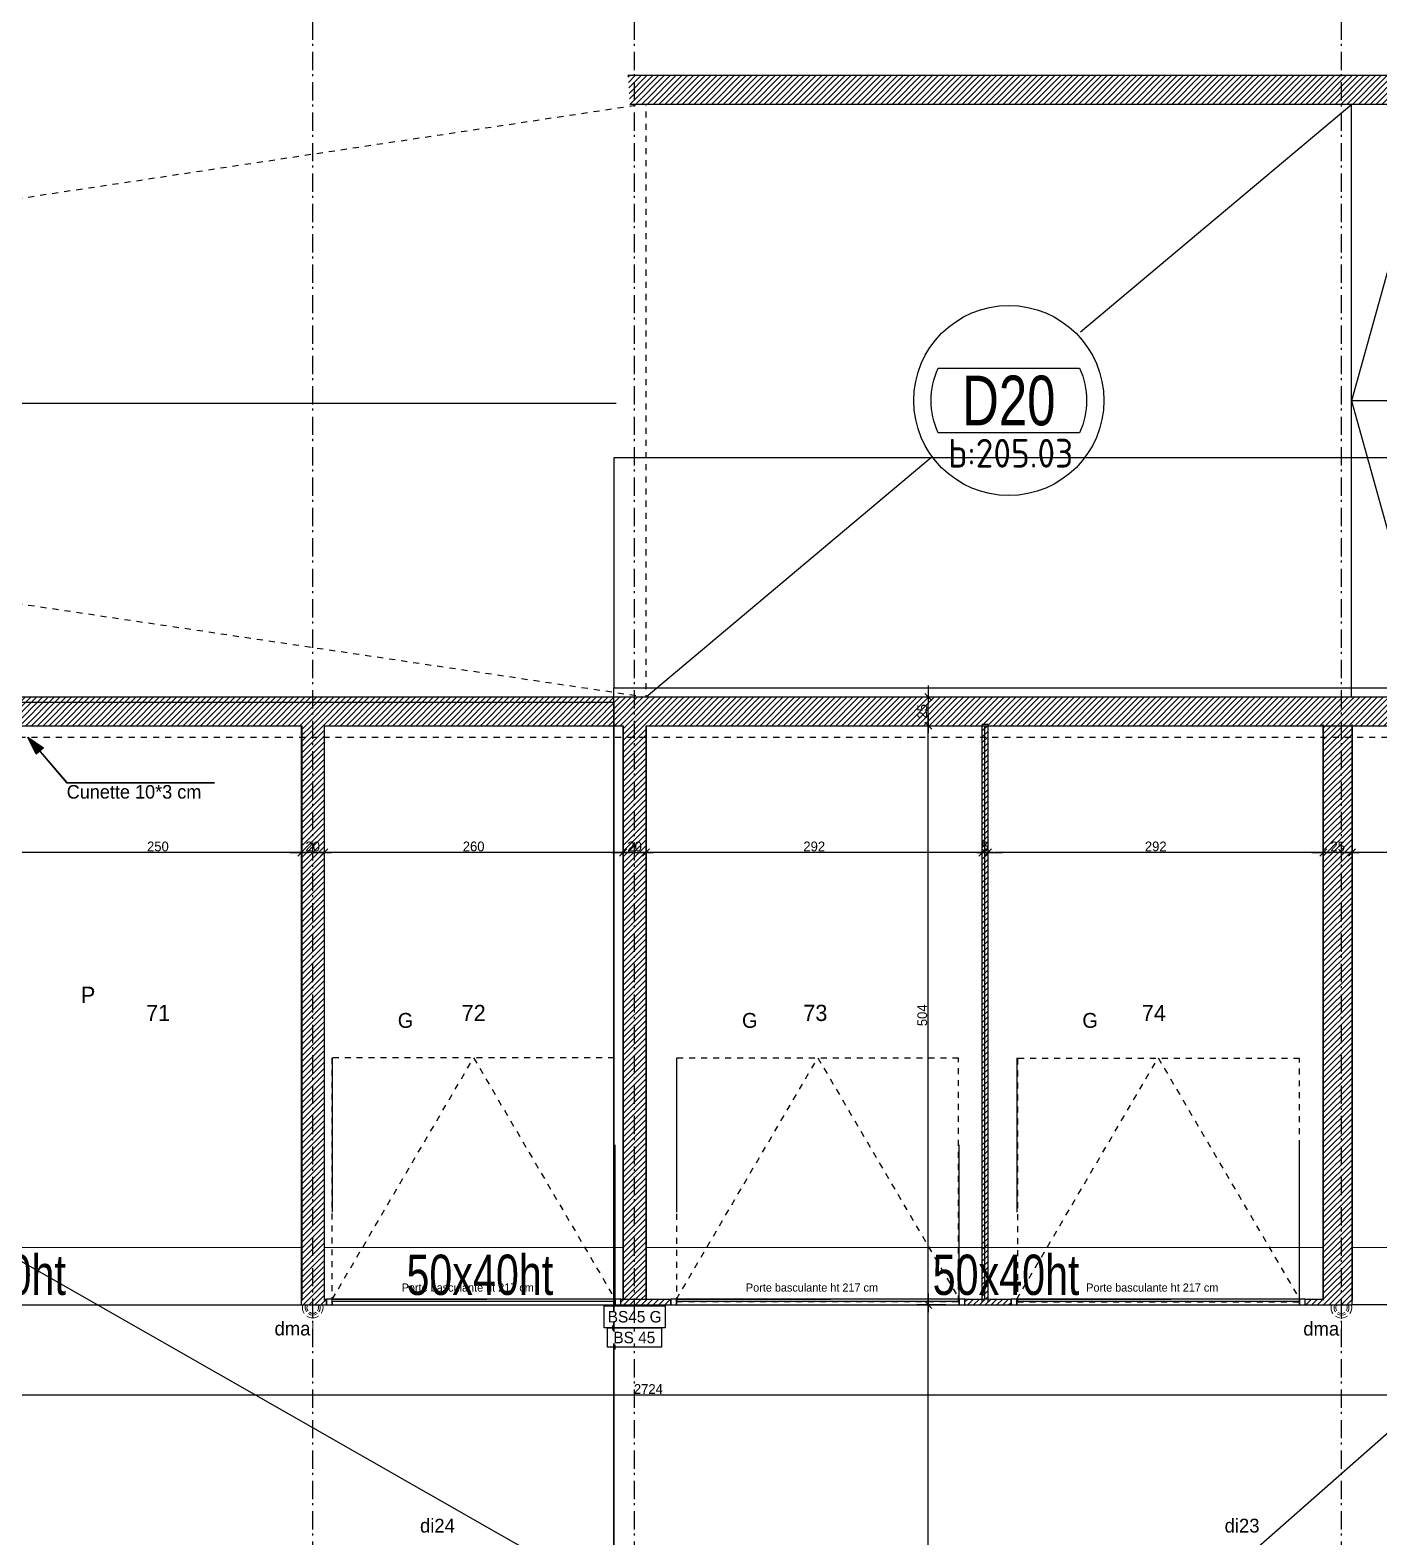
# Model space of a CAD drawing. Header units: centimetres. Extents: x 2452 to 16512, y -4226 to 6371.
# Drawn here: x 7911 to 9084, y 4179 to 5490 of the extents above; entities that cross this region are included whole.
import ezdxf
from ezdxf.enums import TextEntityAlignment as Align

# ---------------------------------------------------------------- set-up
doc = ezdxf.new("R2010")
doc.units = ezdxf.units.CM
doc.header["$PDMODE"] = 67
for name, pattern in [('ACAD_ISO02W100', [15, 12, -3]), ('Style de ligne -1', [0.41664, 0.20828, -0.20836]), ('Style de ligne -6', [1.04164, 0.625, -0.20828, 0.06943, -0.13893]), ('VW-01', [0.41656, 0.20828, -0.20828])]:
    doc.linetypes.add(name, pattern=pattern)
doc.layers.get('0').update_dxf_attribs({"color": 252, "lineweight": 18})
for name, color, linetype, lineweight in [('01_poutres', 40, 'Continuous', 20), ('01_texte_repere', 252, 'Continuous', 20), ('prlm-ELEC-CFO', 1, 'Continuous', 25), ('prlm-ELEC-SSI', 6, 'Continuous', 25)]:
    doc.layers.add(name, color=color, linetype=linetype, lineweight=lineweight)
for name, color, linetype in [('01_texte', 252, 'Continuous'), ('B GÈnÈral_Hatch', 252, 'Continuous'), ('B Général', 252, 'Continuous'), ('C ANNOTATIONS-cotation', 252, 'Continuous'), ('C ANNOTATIONS-prestations', 252, 'Continuous'), ('C ANNOTATIONS-texte', 252, 'Continuous'), ('C ANNOTATIONS-texte_Hatch', 252, 'Continuous'), ('prlm-BA', 30, 'Continuous')]:
    doc.layers.add(name, color=color, linetype=linetype)
doc.layers.add('prlm-ZEROPLOT', color=254, linetype='Continuous', plot=False)
doc.styles.add('CEDREP', font='GILC____.TTF')
doc.styles.add('CEDTXT', font='isocp.shx')
doc.styles.add('Eurostile', font='Eurosti.TTF')
doc.styles.add('prlm-elec-cfo', font='comic.ttf', dxfattribs={"height": 12})
doc.styles.add('prlm-elec-ssi', font='comic.ttf', dxfattribs={"height": 12})
doc.dimstyles.new('100é', dxfattribs={"dimtxt": 8.470801, "dimasz": 6.232178, "dimexe": 10, "dimexo": 25, "dimgap": 1, "dimtad": 1, "dimdec": 1, "dimtxsty": 'Eurostile', "dimblk": 'VW_SLASH', "dimblk1": 'VW_SLASH', "dimblk2": 'VW_SLASH', "dimcen": 0, "dimdle": 10, "dimazin": 0, "dimtfac": 1, "dimtdec": 1, "dimtix": 1, "dimtmove": 0, "dimatfit": 0, "dimldrblk": 'VW_FILLEDARROW', "dimfxl": 50.8, "dimfxlon": 1, "dimfrac": 2, "dimtolj": 1, "dimarcsym": 0})
pattern_1 = [(45, (0, 0), (2.4253472, -2.6458333), [])]

# ---------------------------------------------------------------- blocks, each defined once
blk = doc.blocks.new('Parking Spaces-2')
at = {"layer": 'B Général', "linetype": 'Continuous'}
for p, q in [((0, 0), (0, 500)), ((250, 0), (250, 500)), ((0, 0), (250, 0))]:
    blk.add_line(p, q, dxfattribs=at)
at = {"layer": 'B Général', "extrusion": (0, 0, -1), "insert": (125, 250), "char_height": 14.12, "attachment_point": 5, "text_direction": (1, 0, 0), "line_spacing_factor": 0.894142, "style": 'Eurostile'}
blk.add_mtext('71', dxfattribs=at)
blk = doc.blocks.new('Parking Spaces-3')
at = {"layer": 'B Général', "linetype": 'Continuous'}
for p, q in [((0, 0), (0, 500)), ((294.5, 0), (294.5, 500)), ((294.5, 0), (294.5, 500)), ((589, 0), (589, 500)), ((0, 0), (294.5, 0)), ((294.5, 0), (589, 0))]:
    blk.add_line(p, q, dxfattribs=at)
at = {"layer": 'B Général', "extrusion": (0, 0, -1), "char_height": 14.118, "attachment_point": 5, "text_direction": (1, 0, 0), "line_spacing_factor": 0.894142, "style": 'Eurostile'}
for s, insert in [('73', (147.25, 250)), ('74', (441.75, 250))]:
    blk.add_mtext(s, dxfattribs=dict(at, insert=insert))
blk = doc.blocks.new('Objet Paramétrique-2')
at = {"layer": 'B Général', "linetype": 'Continuous'}
for p, q in [((0, 0), (0, 500)), ((243, 0), (243, 500)), ((486, 0), (486, 500)), ((729, 0), (729, 500)), ((0, 0), (729, 0))]:
    blk.add_line(p, q, dxfattribs=at)
at = {"layer": 'B Général', "extrusion": (0, 0, -1), "char_height": 14.12, "attachment_point": 5, "text_direction": (1, 0, 0), "line_spacing_factor": 0.894142, "style": 'Eurostile'}
for s, insert in [('75', (121.5, 250)), ('76', (364.5, 250)), ('77', (607.5, 250))]:
    blk.add_mtext(s, dxfattribs=dict(at, insert=insert))
blk = doc.blocks.new('Groupe-2-1')
at = {"layer": 'B Général', "linetype": 'Continuous'}
for p, q in [((9060.2, 4909.4), (9060.2, 5424.9)), ((10730.5, 4909.4), (10750.3, 5426.3))]:
    blk.add_line(p, q, dxfattribs=at)
at = {"layer": 'B Général', "linetype": 'Continuous', "flags": 128}
for points in [[(9132, 5425.4), (9060.3, 5167.2), (9132, 4908.9)], [(9203.8, 5425.4), (9132.2, 5167.2), (9203.8, 4908.9)], [(9275.8, 5425.4), (9204.2, 5167.2), (9275.8, 4908.9)], [(9347.8, 5425.4), (9276.2, 5167.2), (9347.8, 4908.9)], [(9419.8, 5425.4), (9348.2, 5167.2), (9419.8, 4908.9)], [(9491.8, 5425.4), (9420.2, 5167.2), (9491.8, 4908.9)], [(9563.8, 5425.4), (9492.2, 5167.2), (9563.8, 4908.9)], [(9635.8, 5425.4), (9564.2, 5167.2), (9635.8, 4908.9)], [(9707.8, 5425.4), (9636.2, 5167.2), (9707.8, 4908.9)], [(9779.8, 5425.4), (9708.2, 5167.2), (9779.8, 4908.9)], [(9851.8, 5425.4), (9780.2, 5167.2), (9851.8, 4908.9)], [(9923.8, 5425.4), (9852.2, 5167.2), (9923.8, 4908.9)], [(9995.8, 5425.4), (9924.2, 5167.2), (9995.8, 4908.9)], [(10067.8, 5425.4), (9996.2, 5167.2), (10067.8, 4908.9)], [(10139.8, 5425.4), (10068.2, 5167.2), (10139.8, 4908.9)], [(10211.8, 5425.4), (10140.2, 5167.2), (10211.8, 4908.9)], [(10283.8, 5425.4), (10212.1, 5167.2), (10283.8, 4908.9)], [(10355.8, 5425.4), (10284.1, 5167.2), (10355.8, 4908.9)], [(10427.8, 5425.4), (10356.1, 5167.2), (10427.8, 4908.9)], [(10499.8, 5425.4), (10428.1, 5167.2), (10499.8, 4908.9)], [(10571.8, 5425.4), (10500.1, 5167.2), (10571.8, 4908.9)], [(10643.8, 5425.4), (10572.1, 5167.2), (10643.8, 4908.9)], [(10715.8, 5425.4), (10644.1, 5167.2), (10715.8, 4908.9)]]:
    blk.add_lwpolyline(points, dxfattribs=at)
blk = doc.blocks.new('Parking Spaces-13')
at = {"layer": 'B Général', "linetype": 'Continuous'}
for p, q in [((0, 0), (0, 500)), ((260, 0), (260, 500)), ((0, 0), (260, 0))]:
    blk.add_line(p, q, dxfattribs=at)
at = {"layer": 'B Général', "extrusion": (0, 0, -1), "insert": (130, 250), "char_height": 14.12, "attachment_point": 5, "text_direction": (1, 0, 0), "line_spacing_factor": 0.894142, "style": 'Eurostile'}
blk.add_mtext('72', dxfattribs=at)
blk = doc.blocks.new('Groupe-125-1')
at = {"layer": 'C ANNOTATIONS-texte_Hatch', "linetype": 'Continuous'}
blk.add_hatch(color=250, dxfattribs=at).paths.add_polyline_path([(7915.8, 4859.6), (7908.6, 4874.4), (7922.2, 4865.2)])
at = {"layer": 'C ANNOTATIONS-texte', "flags": 128}
blk.add_lwpolyline([(7908.6, 4874.4), (7942.4, 4834.8), (8071.1, 4834.8)], dxfattribs=at)
blk.add_lwpolyline([(7915.8, 4859.6), (7908.6, 4874.4), (7922.2, 4865.2)], close=True, dxfattribs=at)
at = {"layer": 'C ANNOTATIONS-texte', "insert": (7942.4, 4832.7), "char_height": 11.765, "attachment_point": 1, "line_spacing_factor": 0.894142, "style": 'Eurostile'}
blk.add_mtext('Cunette 10*3 cm', dxfattribs=at)
blk = doc.blocks.new('A$C711F189D')
at = {"layer": '01_poutres', "color": 0}
for points in [[(-1063, 716), (-1578, 716)], [(-783, 716), (-1043, 716)], [(-173.8, 716), (-763, 716)], [(581, 716), (-148.8, 716)], [(585, 666), (-2123, 666)]]:
    blk.add_lwpolyline(points, dxfattribs=at)
at = {"layer": '01_texte', "color": 0}
for points in [[(-385, 1512.7), (-149.1, 1711)], [(-763, 1195), (-514.2, 1404.2)], [(-2123, 1170), (-579.7, 289)], [(-414.5, 293.4), (581, 1170)]]:
    blk.add_lwpolyline(points, dxfattribs=at)
blk.add_lwpolyline([(-508.9, 1481.1), (-385.8, 1481.1, -0.21739), (-385.8, 1424.9), (-508.9, 1424.9, -0.21739), (-508.9, 1481.1, 24.041595)], format="xyb", dxfattribs=at)
blk.add_circle((-447.4, 1453), 82.7, dxfattribs=at)
for s, height, style, p in [('D20', 43.2, 'CEDREP', (-447.4, 1453)), ('b:205.03', 25, 'CEDTXT', (-445.7, 1407.1))]:
    blk.add_text(s, height=height, dxfattribs=dict(at, style=style)).set_placement(p, align=Align.MIDDLE_CENTER)
at = {"layer": '01_texte_repere', "color": 0, "char_height": 35, "width": 164.804, "attachment_point": 8, "rotation": 0.0002, "style": 'CEDREP'}
for insert in [(-1331.6, 674.2), (-907.6, 674.2), (-449.8, 674.2)]:
    blk.add_mtext('50x40ht ', dxfattribs=dict(at, insert=insert))
blk = doc.blocks.new('xi.dma')
at = {"layer": 'prlm-ELEC-CFO', "color": 0, "linetype": 'ACAD_ISO02W100', "lineweight": 5, "flags": 128}
for points in [[(0, 0), (0, 35)], [(-20, 0), (20, 0)]]:
    blk.add_lwpolyline(points, dxfattribs=at)
at = {"layer": 'prlm-ELEC-CFO', "color": 0, "linetype": 'ByBlock', "lineweight": 5}
for radius, start, end in [(9, 145, 191.803), (6.5, 145, 199.0387), (9, 55, 125), (5, 145, 207.3745), (6.5, 55, 125), (5, 55, 125), (5, 332.6255, 35), (6.5, 340.9613, 35), (9, 348.197, 35)]:
    blk.add_arc((0, 2.4), radius, start, end, dxfattribs=at)
blk = doc.blocks.new('xi.bs45')
at = {"layer": 'prlm-ELEC-SSI', "color": 0, "linetype": 'ByBlock', "lineweight": -2}
blk.add_lwpolyline([(-23.5, 17), (23.5, 17), (23.5, 0), (-23.5, 0)], close=True, dxfattribs=at)
at = {"layer": 'prlm-ZEROPLOT', "color": 254, "linetype": 'ByBlock', "lineweight": -2}
blk.add_lwpolyline([(-17, -2), (-17, 2)], dxfattribs=at)
at = {"layer": 'prlm-ELEC-SSI', "color": 0, "linetype": 'ByBlock', "lineweight": -2, "insert": (-0.2, 8.4), "char_height": 10, "width": 43.769, "attachment_point": 5, "style": 'prlm-elec-cfo', "bg_fill": 3, "box_fill_scale": 1, "bg_fill_color": 256, "bg_fill_transparency": 0}
blk.add_mtext('BS 45', dxfattribs=at)
blk = doc.blocks.new('xi.bs45g')
at = {"layer": 'prlm-ELEC-SSI', "color": 0, "linetype": 'ByBlock', "lineweight": -2}
blk.add_lwpolyline([(-26.5, 19), (26.5, 19), (26.5, 0), (-26.5, 0)], close=True, dxfattribs=at)
at = {"layer": 'prlm-ZEROPLOT', "color": 254, "linetype": 'ByBlock', "lineweight": -2}
blk.add_lwpolyline([(-19, -2), (-19, 2)], dxfattribs=at)
at = {"layer": 'prlm-ELEC-SSI', "color": 0, "linetype": 'ByBlock', "lineweight": -2, "insert": (0.1, 9.5), "char_height": 10, "width": 49.661, "attachment_point": 5, "style": 'prlm-elec-cfo', "bg_fill": 3, "box_fill_scale": 1, "bg_fill_color": 256, "bg_fill_transparency": 0}
blk.add_mtext('BS45 G', dxfattribs=at)
blk = doc.blocks.new('VW_SLASH')
at = {"linetype": 'ByBlock', "lineweight": -2}
blk.add_line((1.6, 0), (-1, 0), dxfattribs=at)
at = {"lineweight": 20, "flags": 128}
blk.add_lwpolyline([(0.5, 0.5), (-0.5, -0.5)], dxfattribs=at)
blk = doc.blocks.new('*D266')
at = {"layer": 'C ANNOTATIONS-cotation', "color": 0, "linetype": 'Continuous', "lineweight": -2, "transparency": 16777216}
blk.add_line((8140.3, 4774.1), (7903.2, 4774.1), dxfattribs=at)
at = {"layer": 'Defpoints', "color": 0, "linetype": 'Continuous', "transparency": 16777216}
for p in [(7897, 4774.1), (8146.5, 4756.3), (7897, 4741.3)]:
    blk.add_point(p, dxfattribs=at)
at = {"layer": 'C ANNOTATIONS-cotation', "color": 0, "linetype": 'Continuous', "lineweight": -2, "transparency": 16777216, "xscale": 6.232177734375, "yscale": 6.232177734375, "zscale": 6.232177734375, "rotation": 180}
blk.add_blockref('VW_SLASH', (7897, 4774.1), dxfattribs=at)
at = {"layer": 'C ANNOTATIONS-cotation', "color": 0, "linetype": 'Continuous', "lineweight": -2, "transparency": 16777216, "xscale": 6.232177734375, "yscale": 6.232177734375, "zscale": 6.232177734375}
blk.add_blockref('VW_SLASH', (8146.5, 4774.1), dxfattribs=at)
at = {"layer": 'C ANNOTATIONS-cotation', "color": 0, "linetype": 'Continuous', "lineweight": 5, "transparency": 16777216, "insert": (8021.8, 4779.3), "char_height": 8.47, "attachment_point": 5, "style": 'Eurostile'}
blk.add_mtext('\\A1;250', dxfattribs=at)
blk = doc.blocks.new('VW_FILLEDARROW')
at = {"linetype": 'Continuous'}
blk.add_hatch(color=250, dxfattribs=at).paths.add_polyline_path([(-1.6, 0.43), (0, 0), (-1.6, -0.43)])
at = {"flags": 128}
blk.add_lwpolyline([(-1.6, 0.43), (0, 0), (-1.6, -0.43)], close=True, dxfattribs=at)
blk = doc.blocks.new('*D267')
at = {"layer": 'C ANNOTATIONS-cotation', "color": 0, "linetype": 'Continuous', "lineweight": -2, "transparency": 16777216}
blk.add_line((8160.3, 4774.1), (8152.7, 4774.1), dxfattribs=at)
at = {"layer": 'Defpoints', "color": 0, "linetype": 'Continuous', "transparency": 16777216}
for p in [(8146.5, 4774.1), (8146.5, 4756.3), (8166.5, 4756.3)]:
    blk.add_point(p, dxfattribs=at)
at = {"layer": 'C ANNOTATIONS-cotation', "color": 0, "linetype": 'Continuous', "lineweight": -2, "transparency": 16777216, "xscale": 6.232177734375, "yscale": 6.232177734375, "zscale": 6.232177734375, "rotation": 180}
blk.add_blockref('VW_SLASH', (8146.5, 4774.1), dxfattribs=at)
at = {"layer": 'C ANNOTATIONS-cotation', "color": 0, "linetype": 'Continuous', "lineweight": -2, "transparency": 16777216, "xscale": 6.232177734375, "yscale": 6.232177734375, "zscale": 6.232177734375}
blk.add_blockref('VW_SLASH', (8166.5, 4774.1), dxfattribs=at)
at = {"layer": 'C ANNOTATIONS-cotation', "color": 0, "linetype": 'Continuous', "lineweight": 5, "transparency": 16777216, "insert": (8156.5, 4779.3), "char_height": 8.47, "attachment_point": 5, "style": 'Eurostile'}
blk.add_mtext('\\A1;20', dxfattribs=at)
blk = doc.blocks.new('*D268')
at = {"layer": 'C ANNOTATIONS-cotation', "color": 0, "linetype": 'Continuous', "lineweight": -2, "transparency": 16777216}
blk.add_line((8420.3, 4774.1), (8172.7, 4774.1), dxfattribs=at)
at = {"layer": 'Defpoints', "color": 0, "linetype": 'Continuous', "transparency": 16777216}
for p in [(8426.5, 4835.1), (8166.5, 4774.1), (8166.5, 4756.3)]:
    blk.add_point(p, dxfattribs=at)
at = {"layer": 'C ANNOTATIONS-cotation', "color": 0, "linetype": 'Continuous', "lineweight": -2, "transparency": 16777216, "xscale": 6.232177734375, "yscale": 6.232177734375, "zscale": 6.232177734375, "rotation": 180}
blk.add_blockref('VW_SLASH', (8166.5, 4774.1), dxfattribs=at)
at = {"layer": 'C ANNOTATIONS-cotation', "color": 0, "linetype": 'Continuous', "lineweight": -2, "transparency": 16777216, "xscale": 6.232177734375, "yscale": 6.232177734375, "zscale": 6.232177734375}
blk.add_blockref('VW_SLASH', (8426.5, 4774.1), dxfattribs=at)
at = {"layer": 'C ANNOTATIONS-cotation', "color": 0, "linetype": 'Continuous', "lineweight": 5, "transparency": 16777216, "insert": (8296.5, 4779.3), "char_height": 8.47, "attachment_point": 5, "style": 'Eurostile'}
blk.add_mtext('\\A1;260', dxfattribs=at)
blk = doc.blocks.new('*D269')
at = {"layer": 'C ANNOTATIONS-cotation', "color": 0, "linetype": 'Continuous', "lineweight": -2, "transparency": 16777216}
blk.add_line((8440.3, 4774.1), (8432.7, 4774.1), dxfattribs=at)
at = {"layer": 'Defpoints', "color": 0, "linetype": 'Continuous', "transparency": 16777216}
for p in [(8426.5, 4835.1), (8446.5, 4835.1), (8426.5, 4774.1)]:
    blk.add_point(p, dxfattribs=at)
at = {"layer": 'C ANNOTATIONS-cotation', "color": 0, "linetype": 'Continuous', "lineweight": -2, "transparency": 16777216, "xscale": 6.232177734375, "yscale": 6.232177734375, "zscale": 6.232177734375, "rotation": 180}
blk.add_blockref('VW_SLASH', (8426.5, 4774.1), dxfattribs=at)
at = {"layer": 'C ANNOTATIONS-cotation', "color": 0, "linetype": 'Continuous', "lineweight": -2, "transparency": 16777216, "xscale": 6.232177734375, "yscale": 6.232177734375, "zscale": 6.232177734375}
blk.add_blockref('VW_SLASH', (8446.5, 4774.1), dxfattribs=at)
at = {"layer": 'C ANNOTATIONS-cotation', "color": 0, "linetype": 'Continuous', "lineweight": 5, "transparency": 16777216, "insert": (8436.5, 4779.3), "char_height": 8.47, "attachment_point": 5, "style": 'Eurostile'}
blk.add_mtext('\\A1;20', dxfattribs=at)
blk = doc.blocks.new('*D270')
at = {"layer": 'C ANNOTATIONS-cotation', "color": 0, "linetype": 'Continuous', "lineweight": -2, "transparency": 16777216}
blk.add_line((8732.8, 4774.1), (8452.7, 4774.1), dxfattribs=at)
at = {"layer": 'Defpoints', "color": 0, "linetype": 'Continuous', "transparency": 16777216}
for p in [(8739, 4846.1), (8446.5, 4835.1), (8446.5, 4774.1)]:
    blk.add_point(p, dxfattribs=at)
at = {"layer": 'C ANNOTATIONS-cotation', "color": 0, "linetype": 'Continuous', "lineweight": -2, "transparency": 16777216, "xscale": 6.232177734375, "yscale": 6.232177734375, "zscale": 6.232177734375, "rotation": 180}
blk.add_blockref('VW_SLASH', (8446.5, 4774.1), dxfattribs=at)
at = {"layer": 'C ANNOTATIONS-cotation', "color": 0, "linetype": 'Continuous', "lineweight": -2, "transparency": 16777216, "xscale": 6.232177734375, "yscale": 6.232177734375, "zscale": 6.232177734375}
blk.add_blockref('VW_SLASH', (8739, 4774.1), dxfattribs=at)
at = {"layer": 'C ANNOTATIONS-cotation', "color": 0, "linetype": 'Continuous', "lineweight": 5, "transparency": 16777216, "insert": (8592.8, 4779.3), "char_height": 8.47, "attachment_point": 5, "style": 'Eurostile'}
blk.add_mtext('\\A1;292', dxfattribs=at)
blk = doc.blocks.new('*D271')
at = {"layer": 'C ANNOTATIONS-cotation', "color": 0, "linetype": 'Continuous', "lineweight": -2, "transparency": 16777216}
for p, q in [((8732.8, 4774.1), (8726.5, 4774.1)), ((8744, 4774.1), (8739, 4774.1)), ((8750.2, 4774.1), (8756.5, 4774.1))]:
    blk.add_line(p, q, dxfattribs=at)
at = {"layer": 'Defpoints', "color": 0, "linetype": 'Continuous', "transparency": 16777216}
for p in [(8739, 4846.1), (8744, 4835.3), (8739, 4774.1)]:
    blk.add_point(p, dxfattribs=at)
at = {"layer": 'C ANNOTATIONS-cotation', "color": 0, "linetype": 'Continuous', "lineweight": -2, "transparency": 16777216, "xscale": 6.232177734375, "yscale": 6.232177734375, "zscale": 6.232177734375}
blk.add_blockref('VW_SLASH', (8739, 4774.1), dxfattribs=at)
at = {"layer": 'C ANNOTATIONS-cotation', "color": 0, "linetype": 'Continuous', "lineweight": -2, "transparency": 16777216, "xscale": 6.232177734375, "yscale": 6.232177734375, "zscale": 6.232177734375, "rotation": 180}
blk.add_blockref('VW_SLASH', (8744, 4774.1), dxfattribs=at)
at = {"layer": 'C ANNOTATIONS-cotation', "color": 0, "linetype": 'Continuous', "lineweight": 5, "transparency": 16777216, "insert": (8741.5, 4779.3), "char_height": 8.47, "attachment_point": 5, "style": 'Eurostile'}
blk.add_mtext('\\A1;5', dxfattribs=at)
blk = doc.blocks.new('*D272')
at = {"layer": 'C ANNOTATIONS-cotation', "color": 0, "linetype": 'Continuous', "lineweight": -2, "transparency": 16777216}
blk.add_line((9029.5, 4774.1), (8750.2, 4774.1), dxfattribs=at)
at = {"layer": 'Defpoints', "color": 0, "linetype": 'Continuous', "transparency": 16777216}
for p in [(9035.7, 4842.1), (8744, 4835.3), (8744, 4774.1)]:
    blk.add_point(p, dxfattribs=at)
at = {"layer": 'C ANNOTATIONS-cotation', "color": 0, "linetype": 'Continuous', "lineweight": -2, "transparency": 16777216, "xscale": 6.232177734375, "yscale": 6.232177734375, "zscale": 6.232177734375, "rotation": 180}
blk.add_blockref('VW_SLASH', (8744, 4774.1), dxfattribs=at)
at = {"layer": 'C ANNOTATIONS-cotation', "color": 0, "linetype": 'Continuous', "lineweight": -2, "transparency": 16777216, "xscale": 6.232177734375, "yscale": 6.232177734375, "zscale": 6.232177734375}
blk.add_blockref('VW_SLASH', (9035.7, 4774.1), dxfattribs=at)
at = {"layer": 'C ANNOTATIONS-cotation', "color": 0, "linetype": 'Continuous', "lineweight": 5, "transparency": 16777216, "insert": (8889.9, 4779.3), "char_height": 8.47, "attachment_point": 5, "style": 'Eurostile'}
blk.add_mtext('\\A1;292', dxfattribs=at)
blk = doc.blocks.new('*D273')
at = {"layer": 'C ANNOTATIONS-cotation', "color": 0, "linetype": 'Continuous', "lineweight": -2, "transparency": 16777216}
blk.add_line((9054.5, 4774.1), (9041.9, 4774.1), dxfattribs=at)
at = {"layer": 'Defpoints', "color": 0, "linetype": 'Continuous', "transparency": 16777216}
for p in [(9035.7, 4842.1), (9060.7, 4810.1), (9035.7, 4774.1)]:
    blk.add_point(p, dxfattribs=at)
at = {"layer": 'C ANNOTATIONS-cotation', "color": 0, "linetype": 'Continuous', "lineweight": -2, "transparency": 16777216, "xscale": 6.232177734375, "yscale": 6.232177734375, "zscale": 6.232177734375, "rotation": 180}
blk.add_blockref('VW_SLASH', (9035.7, 4774.1), dxfattribs=at)
at = {"layer": 'C ANNOTATIONS-cotation', "color": 0, "linetype": 'Continuous', "lineweight": -2, "transparency": 16777216, "xscale": 6.232177734375, "yscale": 6.232177734375, "zscale": 6.232177734375}
blk.add_blockref('VW_SLASH', (9060.7, 4774.1), dxfattribs=at)
at = {"layer": 'C ANNOTATIONS-cotation', "color": 0, "linetype": 'Continuous', "lineweight": 5, "transparency": 16777216, "insert": (9048.2, 4779.3), "char_height": 8.47, "attachment_point": 5, "style": 'Eurostile'}
blk.add_mtext('\\A1;25', dxfattribs=at)
blk = doc.blocks.new('*D274')
at = {"layer": 'C ANNOTATIONS-cotation', "color": 0, "linetype": 'Continuous', "lineweight": -2, "transparency": 16777216}
blk.add_line((9297.5, 4774.1), (9066.9, 4774.1), dxfattribs=at)
at = {"layer": 'Defpoints', "color": 0, "linetype": 'Continuous', "transparency": 16777216}
for p in [(9303.7, 4884.4), (9060.7, 4810.1), (9060.7, 4774.1)]:
    blk.add_point(p, dxfattribs=at)
at = {"layer": 'C ANNOTATIONS-cotation', "color": 0, "linetype": 'Continuous', "lineweight": -2, "transparency": 16777216, "xscale": 6.232177734375, "yscale": 6.232177734375, "zscale": 6.232177734375, "rotation": 180}
blk.add_blockref('VW_SLASH', (9060.7, 4774.1), dxfattribs=at)
at = {"layer": 'C ANNOTATIONS-cotation', "color": 0, "linetype": 'Continuous', "lineweight": -2, "transparency": 16777216, "xscale": 6.232177734375, "yscale": 6.232177734375, "zscale": 6.232177734375}
blk.add_blockref('VW_SLASH', (9303.7, 4774.1), dxfattribs=at)
at = {"layer": 'C ANNOTATIONS-cotation', "color": 0, "linetype": 'Continuous', "lineweight": 5, "transparency": 16777216, "insert": (9182.2, 4779.3), "char_height": 8.47, "attachment_point": 5, "style": 'Eurostile'}
blk.add_mtext('\\A1;243', dxfattribs=at)
blk = doc.blocks.new('*D302')
at = {"layer": 'C ANNOTATIONS-cotation', "color": 0, "linetype": 'Continuous', "lineweight": -2, "transparency": 16777216}
for p, q in [((8692, 4909.4), (8702, 4909.4)), ((8692, 4890.7), (8692, 4903.2)), ((8692, 4884.4), (8702, 4884.4))]:
    blk.add_line(p, q, dxfattribs=at)
at = {"layer": 'Defpoints', "color": 0, "linetype": 'Continuous', "transparency": 16777216}
for p in [(8674, 4909.4), (8692, 4909.4), (8674, 4884.4)]:
    blk.add_point(p, dxfattribs=at)
at = {"layer": 'C ANNOTATIONS-cotation', "color": 0, "linetype": 'Continuous', "lineweight": -2, "transparency": 16777216, "xscale": 6.232177734375, "yscale": 6.232177734375, "zscale": 6.232177734375}
for p, rotation in [((8692, 4909.4), 90), ((8692, 4884.4), 270)]:
    blk.add_blockref('VW_SLASH', p, dxfattribs=dict(at, rotation=rotation))
at = {"layer": 'C ANNOTATIONS-cotation', "color": 0, "linetype": 'Continuous', "lineweight": 5, "transparency": 16777216, "insert": (8686.8, 4896.9), "char_height": 8.47, "attachment_point": 5, "rotation": 90, "style": 'Eurostile'}
blk.add_mtext('\\A1;25', dxfattribs=at)
blk = doc.blocks.new('*D303')
at = {"layer": 'C ANNOTATIONS-cotation', "color": 0, "linetype": 'Continuous', "lineweight": -2, "transparency": 16777216}
for p, q in [((8692, 4884.4), (8702, 4884.4)), ((8692, 4386.7), (8692, 4878.2)), ((8707.4, 4380.4), (8682, 4380.4))]:
    blk.add_line(p, q, dxfattribs=at)
at = {"layer": 'Defpoints', "color": 0, "linetype": 'Continuous', "transparency": 16777216}
for p in [(8674, 4884.4), (8692, 4884.4), (8732.4, 4380.4)]:
    blk.add_point(p, dxfattribs=at)
at = {"layer": 'C ANNOTATIONS-cotation', "color": 0, "linetype": 'Continuous', "lineweight": -2, "transparency": 16777216, "xscale": 6.232177734375, "yscale": 6.232177734375, "zscale": 6.232177734375}
for p, rotation in [((8692, 4884.4), 90), ((8692, 4380.4), 270)]:
    blk.add_blockref('VW_SLASH', p, dxfattribs=dict(at, rotation=rotation))
at = {"layer": 'C ANNOTATIONS-cotation', "color": 0, "linetype": 'Continuous', "lineweight": 5, "transparency": 16777216, "insert": (8686.8, 4632.4), "char_height": 8.47, "attachment_point": 5, "rotation": 90, "style": 'Eurostile'}
blk.add_mtext('\\A1;504', dxfattribs=at)
blk = doc.blocks.new('*D304')
at = {"layer": 'C ANNOTATIONS-cotation', "color": 0, "linetype": 'Continuous', "lineweight": -2, "transparency": 16777216}
for p, q in [((8707.4, 4380.4), (8682, 4380.4)), ((8692, 2953.5), (8692, 4374.2)), ((8707.4, 2947.2), (8682, 2947.2))]:
    blk.add_line(p, q, dxfattribs=at)
at = {"layer": 'Defpoints', "color": 0, "linetype": 'Continuous', "transparency": 16777216}
for p in [(8692, 4380.4), (8732.4, 4380.4), (8732.4, 2947.2)]:
    blk.add_point(p, dxfattribs=at)
at = {"layer": 'C ANNOTATIONS-cotation', "color": 0, "linetype": 'Continuous', "lineweight": -2, "transparency": 16777216, "xscale": 6.232177734375, "yscale": 6.232177734375, "zscale": 6.232177734375}
for p, rotation in [((8692, 4380.4), 90), ((8692, 2947.2), 270)]:
    blk.add_blockref('VW_SLASH', p, dxfattribs=dict(at, rotation=rotation))
at = {"layer": 'C ANNOTATIONS-cotation', "color": 0, "linetype": 'Continuous', "lineweight": 5, "transparency": 16777216, "insert": (8686.8, 3663.8), "char_height": 8.47, "attachment_point": 5, "rotation": 90, "style": 'Eurostile'}
blk.add_mtext('\\A1;1433', dxfattribs=at)
blk = doc.blocks.new('*D347')
at = {"layer": 'C ANNOTATIONS-cotation', "color": 0, "linetype": 'Continuous', "lineweight": -2, "transparency": 16777216}
blk.add_line((9804.3, 4301.9), (7092.7, 4301.9), dxfattribs=at)
at = {"layer": 'Defpoints', "color": 0, "linetype": 'Continuous', "transparency": 16777216}
for p in [(9810.5, 4380.4), (7086.5, 4330.5), (7086.5, 4301.9)]:
    blk.add_point(p, dxfattribs=at)
at = {"layer": 'C ANNOTATIONS-cotation', "color": 0, "linetype": 'Continuous', "lineweight": -2, "transparency": 16777216, "xscale": 6.232177734375, "yscale": 6.232177734375, "zscale": 6.232177734375, "rotation": 180}
blk.add_blockref('VW_SLASH', (7086.5, 4301.9), dxfattribs=at)
at = {"layer": 'C ANNOTATIONS-cotation', "color": 0, "linetype": 'Continuous', "lineweight": -2, "transparency": 16777216, "xscale": 6.232177734375, "yscale": 6.232177734375, "zscale": 6.232177734375}
blk.add_blockref('VW_SLASH', (9810.5, 4301.9), dxfattribs=at)
at = {"layer": 'C ANNOTATIONS-cotation', "color": 0, "linetype": 'Continuous', "lineweight": 5, "transparency": 16777216, "insert": (8448.5, 4307.2), "char_height": 8.47, "attachment_point": 5, "style": 'Eurostile'}
blk.add_mtext('\\A1;2724', dxfattribs=at)

msp = doc.modelspace()

# ---------------------------------------------------------------- hatches: boundary and pattern name
at = {"layer": 'B GÈnÈral_Hatch', "linetype": 'Continuous'}
h = msp.add_hatch(dxfattribs=at)
h.set_pattern_fill('50_BETON', color=256, style=0, pattern_type=2)
h.set_pattern_definition(pattern_1)
h.paths.add_polyline_path([(12010.45, 5425.39), (12030.45, 5450.39), (8430.66, 5450.39), (8432.31, 5425.39)])
h = msp.add_hatch(dxfattribs=at)
h.set_pattern_fill('50_BETON', color=256, style=0, pattern_type=2)
h.set_pattern_definition(pattern_1)
h.paths.add_polyline_path([(9790.48, 4884.39), (9810.48, 4909.39), (7066.48, 4909.39), (7086.48, 4884.39)])
h = msp.add_hatch(dxfattribs=at)
h.set_pattern_fill('50_BETON', color=256, style=0, pattern_type=2)
h.set_pattern_definition(pattern_1)
h.paths.add_polyline_path([(8146.48, 4380.39), (8166.48, 4385.39), (8166.48, 4884.39), (8146.48, 4884.39)])
h = msp.add_hatch(dxfattribs=at)
h.set_pattern_fill('50_BETON', color=256, style=0, pattern_type=2)
h.set_pattern_definition(pattern_1)
h.paths.add_polyline_path([(8446.48, 4884.39), (8426.48, 4884.39), (8426.48, 4385.39), (8446.48, 4385.39)])
h = msp.add_hatch(dxfattribs=at)
h.set_pattern_fill('50_BETON', color=256, style=0, pattern_type=2)
h.set_pattern_definition(pattern_1)
h.paths.add_polyline_path([(8738.98, 4382.89), (8743.98, 4382.89), (8743.98, 4885.39), (8738.98, 4885.39)])
h = msp.add_hatch(dxfattribs=at)
h.set_pattern_fill('50_BETON', color=256, style=0, pattern_type=2)
h.set_pattern_definition(pattern_1)
h.paths.add_polyline_path([(9035.69, 4885.39), (9035.69, 4385.39), (9060.69, 4380.39), (9060.69, 4885.39)])
h = msp.add_hatch(dxfattribs=at)
h.set_pattern_fill('50_BETON', color=256, style=0, pattern_type=2)
h.set_pattern_definition(pattern_1)
h.paths.add_polyline_path([(8168.48, 4385.39), (8166.48, 4385.39), (8146.48, 4380.39), (8168.48, 4380.39)])
h = msp.add_hatch(dxfattribs=at)
h.set_pattern_fill('50_BETON', color=256, style=0, pattern_type=2)
h.set_pattern_definition(pattern_1)
h.paths.add_polyline_path([(8424.48, 4385.39), (8424.48, 4380.39), (8467.94, 4380.39), (8467.94, 4385.39)])
h = msp.add_hatch(dxfattribs=at)
h.set_pattern_fill('50_BETON', color=256, style=0, pattern_type=2)
h.set_pattern_definition(pattern_1)
h.paths.add_polyline_path([(8723.94, 4385.39), (8723.94, 4380.39), (8764.03, 4380.39), (8764.03, 4385.39)])
h = msp.add_hatch(dxfattribs=at)
h.set_pattern_fill('50_BETON', color=256, style=0, pattern_type=2)
h.set_pattern_definition(pattern_1)
h.paths.add_polyline_path([(9060.69, 4380.39), (9035.69, 4385.39), (9020.03, 4385.39), (9020.03, 4380.39)])

# ---------------------------------------------------------------- linework, layer by layer
at = {"layer": 'B Général', "linetype": 'Style de ligne -6', "ltscale": 25.4}
for p, q in [((8156.48, 3285.39), (8156.48, 5820.39)), ((8436.48, 3285.39), (8436.48, 5820.39)), ((9051.48, 3285.39), (9051.48, 5820.39))]:
    msp.add_line(p, q, dxfattribs=at)
at = {"layer": 'B Général', "linetype": 'Continuous', "lineweight": 18}
for p, q in [((8430.66, 5450.39), (12030.45, 5450.39)), ((8432.31, 5425.39), (12010.45, 5425.39)), ((7066.48, 4909.39), (9810.48, 4909.39)), ((7896.98, 4884.39), (8146.48, 4884.39)), ((8146.48, 4884.39), (8146.48, 4380.39)), ((8166.48, 4884.39), (8426.48, 4884.39)), ((8166.48, 4884.39), (8166.48, 4385.39)), ((8426.48, 4385.39), (8426.48, 4884.39)), ((8446.48, 4884.39), (9790.48, 4884.39)), ((8446.48, 4385.39), (8446.48, 4884.39)), ((8738.98, 4382.89), (8738.98, 4885.39)), ((8743.98, 4382.89), (8743.98, 4885.39)), ((9035.69, 4385.39), (9035.69, 4885.39)), ((9060.69, 4380.39), (9060.69, 4885.39)), ((8146.48, 4380.39), (8168.48, 4380.39)), ((8166.48, 4385.39), (8168.48, 4385.39)), ((8424.48, 4385.39), (8467.94, 4385.39)), ((8424.48, 4380.39), (8467.94, 4380.39)), ((8723.94, 4385.39), (8764.03, 4385.39)), ((8723.94, 4380.39), (8764.03, 4380.39)), ((9020.03, 4385.39), (9035.69, 4385.39)), ((9020.03, 4380.39), (9060.69, 4380.39))]:
    msp.add_line(p, q, dxfattribs=at)
at = {"layer": 'B Général', "linetype": 'Continuous'}
for p, q in [((8430.66, 5450.39), (12030.45, 5450.39)), ((8432.31, 5425.39), (12010.45, 5425.39)), ((10740.35, 5167.16), (9060.35, 5167.16)), ((6786.68, 5165.18), (8420.37, 5165.18)), ((7066.48, 4909.39), (9810.48, 4909.39)), ((7896.98, 4884.39), (8146.48, 4884.39)), ((8146.48, 4884.39), (8146.48, 4380.39)), ((8166.48, 4884.39), (8426.48, 4884.39)), ((8166.48, 4884.39), (8166.48, 4385.39)), ((8426.48, 4385.39), (8426.48, 4884.39)), ((8446.48, 4884.39), (9790.48, 4884.39)), ((8446.48, 4385.39), (8446.48, 4884.39)), ((8743.98, 4885.39), (8738.98, 4885.39)), ((8738.98, 4382.89), (8738.98, 4885.39)), ((8743.98, 4382.89), (8743.98, 4885.39)), ((9035.69, 4385.39), (9035.69, 4885.39)), ((9060.69, 4380.39), (9060.69, 4885.39)), ((7896.98, 4380.39), (8146.48, 4380.39)), ((8146.48, 4380.39), (8168.48, 4380.39)), ((8166.48, 4385.39), (8168.48, 4385.39)), ((8168.48, 4380.39), (8168.48, 4385.39)), ((8168.48, 4385.39), (8168.48, 4380.39)), ((8173.48, 4383.39), (8173.48, 4380.39)), ((8424.48, 4385.39), (8467.94, 4385.39)), ((8424.48, 4380.39), (8424.48, 4385.39)), ((8424.48, 4380.39), (8467.94, 4380.39)), ((8467.94, 4380.39), (8467.94, 4385.39)), ((8718.94, 4383.39), (8472.94, 4383.39)), ((8472.94, 4383.39), (8472.94, 4380.39)), ((8472.94, 4380.39), (8718.94, 4380.39)), ((8718.94, 4380.39), (8718.94, 4383.39)), ((8723.94, 4385.39), (8741.48, 4385.39)), ((8723.94, 4380.39), (8723.94, 4385.39)), ((8723.94, 4380.39), (8723.94, 4385.39)), ((8723.94, 4380.39), (8764.03, 4380.39)), ((8746.48, 4385.39), (8764.03, 4385.39)), ((8764.03, 4380.39), (8764.03, 4385.39)), ((9020.03, 4385.39), (8764.03, 4385.39)), ((8764.03, 4385.39), (8764.03, 4380.39)), ((8764.03, 4380.39), (9020.03, 4380.39)), ((9015.03, 4383.39), (8769.03, 4383.39)), ((8769.03, 4383.39), (8769.03, 4380.39)), ((8769.03, 4380.39), (9015.03, 4380.39)), ((9015.03, 4380.39), (9015.03, 4383.39)), ((9020.03, 4385.39), (9035.69, 4385.39)), ((9020.03, 4380.39), (9020.03, 4385.39)), ((9020.03, 4380.39), (9020.03, 4385.39)), ((9020.03, 4380.39), (9060.69, 4380.39)), ((9790.48, 4380.39), (9061.48, 4380.39))]:
    msp.add_line(p, q, dxfattribs=at)
at = {"layer": 'B Général', "linetype": 'VW-01', "ltscale": 25.4}
msp.add_line((7086.48, 4874.39), (9790.48, 4874.39), dxfattribs=at)
at = {"layer": 'B Général', "linetype": 'Style de ligne -1', "ltscale": 645.16}
for p, q in [((8173.48, 4595.39), (8173.48, 4385.39)), ((8472.94, 4595.39), (8472.94, 4385.39)), ((8718.94, 4385.39), (8718.94, 4595.39)), ((8769.03, 4595.39), (8769.03, 4385.39)), ((9015.03, 4385.39), (9015.03, 4595.39)), ((8472.94, 4385.39), (8718.94, 4385.39)), ((8769.03, 4385.39), (9015.03, 4385.39))]:
    msp.add_line(p, q, dxfattribs=at)
at = {"layer": 'B Général', "linetype": 'Style de ligne -1', "ltscale": 25.4}
for p, q in [((8173.48, 4385.39), (8296.48, 4595.39)), ((8472.94, 4385.39), (8595.94, 4595.39)), ((8595.94, 4595.39), (8718.94, 4385.39)), ((8769.03, 4385.39), (8892.03, 4595.39)), ((8892.03, 4595.39), (9015.03, 4385.39))]:
    msp.add_line(p, q, dxfattribs=at)
at = {"layer": 'B Général'}
for p, q in [((8173.48, 4385.39), (8168.48, 4385.39)), ((8168.48, 4385.39), (8168.48, 4380.39)), ((8168.48, 4380.39), (8173.48, 4380.39)), ((8173.48, 4380.39), (8173.48, 4385.39)), ((8472.94, 4380.39), (8472.94, 4385.39)), ((8723.94, 4385.39), (8718.94, 4385.39)), ((8718.94, 4385.39), (8718.94, 4380.39)), ((8718.94, 4380.39), (8723.94, 4380.39)), ((8723.94, 4380.39), (8723.94, 4385.39)), ((8769.03, 4385.39), (8764.03, 4385.39)), ((8764.03, 4385.39), (8764.03, 4380.39)), ((8764.03, 4380.39), (8769.03, 4380.39)), ((8769.03, 4380.39), (8769.03, 4385.39)), ((9020.03, 4385.39), (9015.03, 4385.39)), ((9015.03, 4385.39), (9015.03, 4380.39)), ((9015.03, 4380.39), (9020.03, 4380.39)), ((9020.03, 4380.39), (9020.03, 4385.39))]:
    msp.add_line(p, q, dxfattribs=at)
at = {"layer": 'B Général', "linetype": 'VW-01', "ltscale": 25.4, "flags": 128}
msp.add_lwpolyline([(6726.48, 5165.47), (8446.48, 4909.39), (8446.48, 5425.39)], close=True, dxfattribs=at)
at = {"layer": 'B Général', "linetype": 'Style de ligne -1', "ltscale": 25}
for points in [[(8718.32, 4595.05), (8472.91, 4595.05), (8472.91, 4383.4), (8718.32, 4383.4)], [(9015.03, 4594.75), (8769.62, 4594.75), (8769.62, 4383.11), (9015.03, 4383.11)]]:
    msp.add_lwpolyline(points, close=True, dxfattribs=at)
at = {"layer": 'prlm-ZEROPLOT'}
for points in [[(8418.48, 4917.39), (11031.39, 4917.39), (11031.39, 5117.39), (8418.48, 5117.39)], [(8418.48, 4917.39), (10859.39, 4917.39), (10859.39, 3517.39), (9818.48, 3517.39), (9818.48, 2192.49), (8418.48, 2192.49)], [(8418.48, 3251.43), (7626.48, 3251.39), (7626.48, 3317.64), (7638.48, 3317.64), (7638.48, 4893.39), (7810.48, 4893.39), (7810.48, 4904.89), (8418.48, 4904.89)]]:
    msp.add_lwpolyline(points, close=True, dxfattribs=at)

# ---------------------------------------------------------------- block references
at = {"layer": 'B Général'}
msp.add_blockref('Groupe-2-1', (0, 0), dxfattribs=at)
at = {"layer": 'B Général', "xscale": -1}
for name, p, rotation in [('Parking Spaces-2', (7896.98, 4884.39), 180), ('Parking Spaces-13', (8166.48, 4884.39), 180), ('Parking Spaces-3', (8446.48, 4884.39), 180), ('Objet Paramétrique-2', (9060.69, 4884.39), 180.0000000026375)]:
    msp.add_blockref(name, p, dxfattribs=dict(at, rotation=rotation))
at = {"layer": 'C ANNOTATIONS-texte'}
msp.add_blockref('Groupe-125-1', (0, 0), dxfattribs=at)
at = {"layer": 'C ANNOTATIONS-texte', "color": 7}
msp.add_blockref('Groupe-125-1', (0.02, 0.06), dxfattribs=at)
at = {"layer": 'prlm-BA'}
msp.add_blockref('A$C711F189D', (9209.48, 3714.39), dxfattribs=at)
at = {"layer": 'prlm-ELEC-CFO', "rotation": 180}
for p in [(8156.48, 4380.5), (9051.48, 4380.39)]:
    msp.add_blockref('xi.dma', p, dxfattribs=at)

# ---------------------------------------------------------------- texts
at = {"layer": 'B Général', "insert": (7954.77, 4657.26), "char_height": 14.12, "attachment_point": 1, "line_spacing_factor": 0.894142, "style": 'Eurostile'}
msp.add_mtext('P', dxfattribs=at)
at = {"layer": 'B Général', "char_height": 12.94, "attachment_point": 7, "rotation": 0, "line_spacing_factor": 0.894142, "style": 'Eurostile'}
for insert in [(8230.48, 4621.31), (8529.94, 4621.31), (8826.03, 4621.31)]:
    msp.add_mtext('G', dxfattribs=dict(at, insert=insert))
at = {"layer": 'C ANNOTATIONS-prestations', "char_height": 7.059, "attachment_point": 7, "rotation": 0, "line_spacing_factor": 0.894142, "style": 'Eurostile'}
for insert in [(8233.9, 4391.87), (8533.36, 4391.87), (8829.45, 4391.87)]:
    msp.add_mtext('Porte basculante ht 217 cm', dxfattribs=dict(at, insert=insert))

# ---------------------------------------------------------------- dimensions: what is measured, and where the dimension line sits
at = {"layer": 'C ANNOTATIONS-cotation', "color": 7, "linetype": 'Continuous', "lineweight": 5}
for base, p1, p2, picture, middle in [((8692.02, 4909.45), (8674.02, 4884.45), (8674.02, 4909.45), '*D302', (8686.78, 4896.95)), ((8692.02, 4884.45), (8732.42, 4380.45), (8674.02, 4884.45), '*D303', (8686.78, 4632.45)), ((8692.02, 4380.45), (8732.42, 2947.25), (8732.42, 4380.45), '*D304', (8686.78, 3663.85))]:
    dim = msp.add_linear_dim(base=base, p1=p1, p2=p2, angle=270, dimstyle='100é', override={"dimtxt": 8.470801, "dimdec": 0, "dimpost": '<>', "dimtxsty": 'Eurostile', "dimtmove": 2}, dxfattribs=at)
    dim.commit()
    dim.dimension.update_dxf_attribs({"geometry": picture, "text_midpoint": middle})
for base, p1, p2, picture, middle in [((9060.71, 4774.06), (9303.71, 4884.45), (9060.71, 4810.06), '*D274', (9182.21, 4779.29)), ((8446.50180841, 4774.05920906), (8739.0018084, 4846.06113285), (8446.50180841, 4835.05920905), '*D270', (8592.75180841, 4779.29460945)), ((8739, 4774.06), (8744, 4835.26), (8739, 4846.06), '*D271', (8741.5, 4779.29)), ((8744, 4774.06), (9035.71, 4842.06), (8744, 4835.26), '*D272', (8889.86, 4779.29)), ((9035.71, 4774.06), (9060.71, 4810.06), (9035.71, 4842.06), '*D273', (9048.21, 4779.29)), ((8166.5, 4774.06), (8426.5, 4835.06), (8166.5, 4756.26), '*D268', (8296.5, 4779.29)), ((8426.5, 4774.06), (8446.5, 4835.06), (8426.5, 4835.06), '*D269', (8436.5, 4779.29)), ((7897.00115887, 4774.05920906), (8146.50115892, 4756.25920906), (7897.00115887, 4741.25920906), '*D266', (8021.75115889, 4779.29460945)), ((8146.5, 4774.06), (8166.5, 4756.26), (8146.5, 4756.26), '*D267', (8156.5, 4779.29))]:
    dim = msp.add_linear_dim(base=base, p1=p1, p2=p2, dimstyle='100é', override={"dimtxt": 8.470801, "dimdec": 0, "dimpost": '<>', "dimtxsty": 'Eurostile', "dimse1": 1, "dimse2": 1, "dimtmove": 2}, dxfattribs=at)
    dim.commit()
    dim.dimension.update_dxf_attribs({"geometry": picture, "text_midpoint": middle})

# ---------------------------------------------------------------- next in the draw order: block references
at = {"layer": 'prlm-ELEC-SSI'}
msp.add_blockref('xi.bs45', (8436.48, 4343.52), dxfattribs=at)

# ---------------------------------------------------------------- next in the draw order: texts
at = {"layer": 'prlm-ELEC-CFO', "lineweight": 20, "char_height": 12, "attachment_point": 2, "line_spacing_factor": 0.8, "style": 'prlm-elec-cfo', "bg_fill": 3, "box_fill_scale": 0.95, "bg_fill_color": 256, "bg_fill_transparency": 0}
for insert in [(8138.89, 4365.82), (9033.89, 4365.7)]:
    msp.add_mtext('dma', dxfattribs=dict(at, insert=insert))
at = {"layer": 'prlm-ELEC-SSI', "lineweight": 20, "char_height": 12, "attachment_point": 2, "rotation": 0.00106, "line_spacing_factor": 0.8, "style": 'prlm-elec-ssi', "bg_fill": 3, "box_fill_scale": 0.95, "bg_fill_color": 256, "bg_fill_transparency": 0}
for s, insert in [('{di24}', (8265, 4194.33)), ('{di23}', (8965, 4194.33))]:
    msp.add_mtext(s, dxfattribs=dict(at, insert=insert))

# ---------------------------------------------------------------- next in the draw order: block references
at = {"layer": 'prlm-ELEC-SSI'}
msp.add_blockref('xi.bs45g', (8436.48, 4360.52), dxfattribs=at)

# ---------------------------------------------------------------- next in the draw order: linework, layer by layer
at = {"layer": 'B Général', "linetype": 'Style de ligne -1', "ltscale": 25.4}
msp.add_line((8296.48, 4595.39), (8419.48, 4385.39), dxfattribs=at)
at = {"layer": 'B Général', "linetype": 'Style de ligne -1', "ltscale": 645.16}
for p, q in [((8419.48, 4385.39), (8419.48, 4595.39)), ((8173.48, 4385.39), (8419.48, 4385.39))]:
    msp.add_line(p, q, dxfattribs=at)
at = {"layer": 'B Général', "linetype": 'Continuous'}
for p, q in [((8424.48, 4385.39), (8168.48, 4385.39)), ((8168.48, 4380.39), (8424.48, 4380.39)), ((8419.48, 4383.39), (8173.48, 4383.39)), ((8173.48, 4380.39), (8419.48, 4380.39)), ((8419.48, 4380.39), (8419.48, 4383.39)), ((8424.48, 4380.39), (8424.48, 4385.39)), ((8723.94, 4385.39), (8467.94, 4385.39)), ((8467.94, 4385.39), (8467.94, 4380.39)), ((8467.94, 4380.39), (8723.94, 4380.39))]:
    msp.add_line(p, q, dxfattribs=at)
at = {"layer": 'B Général'}
for p, q in [((8424.48, 4385.39), (8419.48, 4385.39)), ((8419.48, 4385.39), (8419.48, 4380.39)), ((8419.48, 4380.39), (8424.48, 4380.39)), ((8424.48, 4380.39), (8424.48, 4385.39)), ((8472.94, 4385.39), (8467.94, 4385.39)), ((8467.94, 4385.39), (8467.94, 4380.39)), ((8467.94, 4380.39), (8472.94, 4380.39))]:
    msp.add_line(p, q, dxfattribs=at)
at = {"layer": 'B Général', "linetype": 'Style de ligne -1', "ltscale": 25}
msp.add_lwpolyline([(8418.65, 4595.4), (8173.25, 4595.4), (8173.25, 4383.76), (8418.65, 4383.76)], close=True, dxfattribs=at)

# ---------------------------------------------------------------- next in the draw order: dimensions: what is measured, and where the dimension line sits
at = {"layer": 'C ANNOTATIONS-cotation', "color": 7, "linetype": 'Continuous', "lineweight": 5}
dim = msp.add_linear_dim(base=(7086.5, 4301.92), p1=(9810.5, 4380.45), p2=(7086.5, 4330.51), dimstyle='100é', override={"dimtxt": 8.470801, "dimdec": 0, "dimpost": '<>', "dimtxsty": 'Eurostile', "dimse1": 1, "dimse2": 1, "dimtmove": 2}, dxfattribs=at)
dim.commit()
dim.dimension.update_dxf_attribs({"geometry": '*D347', "text_midpoint": (8448.5, 4307.16)})

doc.saveas('drawing.dxf')
